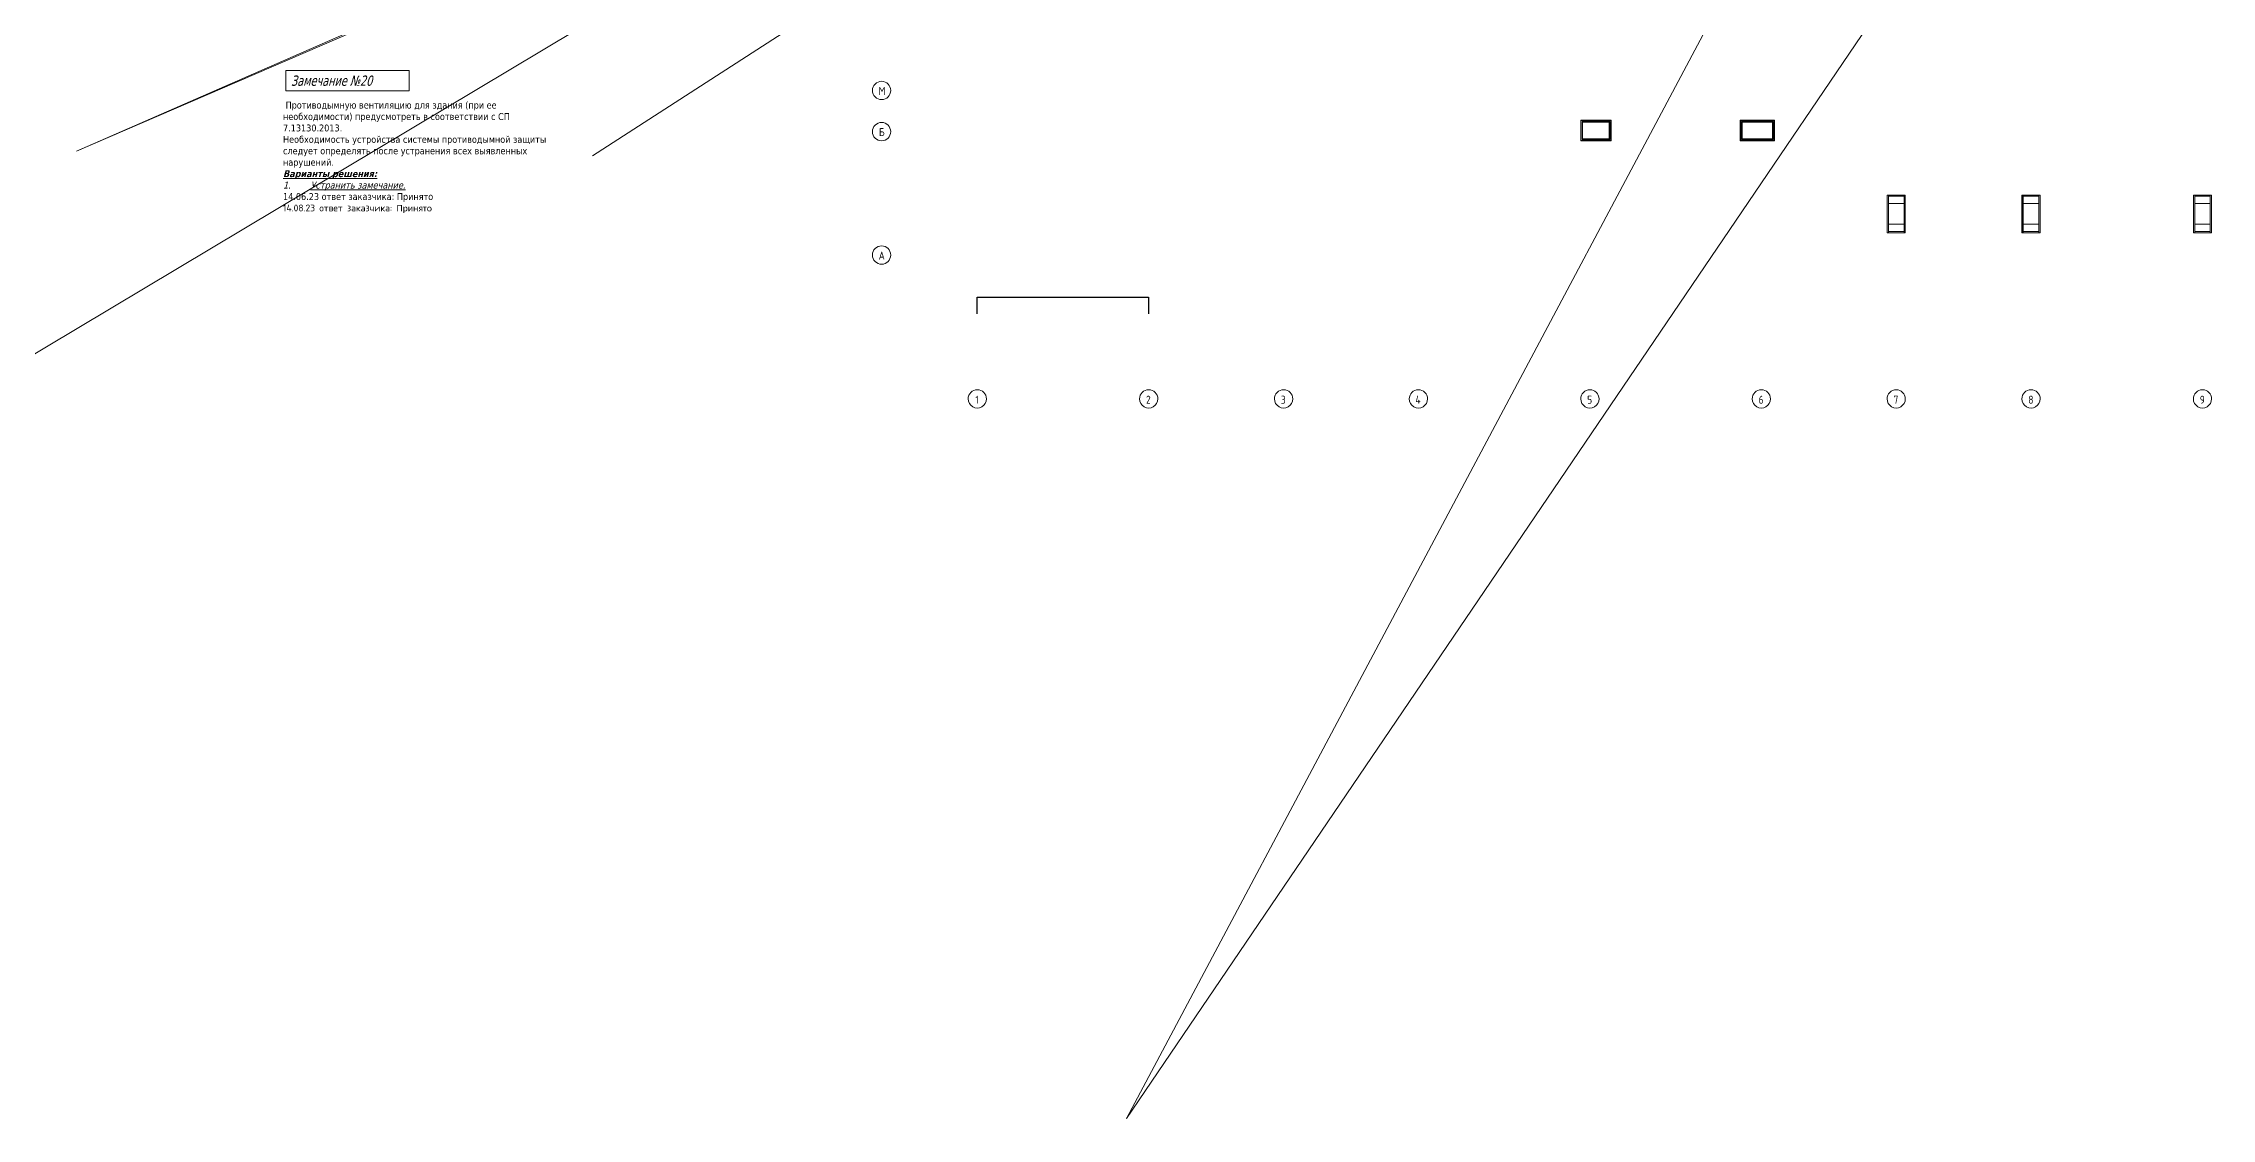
# Model space of a CAD drawing. Header units: millimetres. Extents: x -584918 to 2941280, y 3000189 to 4229862.
# Drawn here: x 126977 to 221832, y 3602450 to 3649491 of the extents above; entities that cross this region are included whole.
import ezdxf

# ---------------------------------------------------------------- set-up
doc = ezdxf.new("R2010")
doc.units = ezdxf.units.MM
doc.layers.get('Defpoints').update_dxf_attribs({"lineweight": 0})
for name, color, linetype, lineweight in [('Витраж', 7, 'Continuous', 0), ('Оси', 7, 'Continuous', 0), ('Стены', 7, 'Continuous', 0), ('Стены наружные', 7, 'Continuous', 0), ('Стены отделка', 7, 'Continuous', 0), ('Стены разрез', 7, 'Continuous', 0), ('Стены штриховка', 7, 'Continuous', 0), ('экспертиза ДУ', 1, 'Continuous', 0), ('экспертиза ДУ пояснения', 6, 'Continuous', 0)]:
    doc.layers.add(name, color=color, linetype=linetype, lineweight=lineweight)
doc.styles.add('GOST Common', font='', dxfattribs={"width": 0.9, "height": 700})
doc.styles.get("Standard").update_dxf_attribs({"font": 'arial.ttf'})
doc.styles.add('ЭКСПЕРТИЗА', font='tahoma.ttf')
doc.styles.get('GOST Common').set_extended_font_data('GOST Common')
doc.dimstyles.new('ISO-25', dxfattribs={"dimtxt": 2.5, "dimasz": 2.5, "dimexe": 1.25, "dimexo": 0.625, "dimtad": 1, "dimtxsty": 'Standard', "dimcen": 2.5, "dimadec": 0, "dimazin": 0, "dimtfac": 1, "dimtmove": 0, "dimatfit": 3, "dimfxl": 1, "dimarcsym": 0})
pattern_1 = [(45, (192051.36, 3643581.3), (-235.732, 235.732), []), (45, (192208.5, 3643581.3), (-235.732, 235.732), [])]

# ---------------------------------------------------------------- blocks, each defined once
blk = doc.blocks.new('Стены 28 - Стены 5-7694515-АР Этаж 01')
at = {"layer": 'Стены'}
for p, q in [((15639, -725), (15639, -777)), ((16323, -777), (16323, -725)), ((16323, -1102), (15639, -1102)), ((15639, -1999), (16323, -1999)), ((15639, -2324), (15639, -2376)), ((16323, -2376), (16323, -2324))]:
    blk.add_line(p, q, dxfattribs=at)
at = {"layer": 'Стены разрез'}
for p, q in [((16323, -725), (15639, -725)), ((15639, -777), (16323, -777)), ((16323, -2324), (15639, -2324)), ((15639, -2376), (16323, -2376))]:
    blk.add_line(p, q, dxfattribs=at)
blk = doc.blocks.new('Прямоугольный импост - 5х20 мм  _зазор керамогранита цоколя_-7684918-АР Этаж 01')
at = {"layer": 'Витраж'}
for p, q in [((-2.5, -10), (-2.5, 10)), ((-2.5, 10), (2.5, 10)), ((2.5, 10), (2.5, -10)), ((2.5, -10), (-2.5, -10))]:
    blk.add_line(p, q, dxfattribs=at)
blk = doc.blocks.new('Стены 2 - Стены 5-7956008-АР Этаж 01')
at = {"layer": 'Стены'}
for p, q in [((21539, -725), (21539, -777)), ((22223, -777), (22223, -725)), ((22223, -1102), (21539, -1102)), ((21539, -1999), (22223, -1999)), ((21539, -2324), (21539, -2376)), ((22223, -2376), (22223, -2324))]:
    blk.add_line(p, q, dxfattribs=at)
at = {"layer": 'Стены разрез'}
for p, q in [((22223, -725), (21539, -725)), ((21539, -777), (22223, -777)), ((22223, -2324), (21539, -2324)), ((21539, -2376), (22223, -2376))]:
    blk.add_line(p, q, dxfattribs=at)
blk = doc.blocks.new('Стены 29 - Стены 5-7956073-АР Этаж 01')
at = {"layer": 'Стены'}
for p, q in [((29039, -725), (29039, -777)), ((29723, -777), (29723, -725)), ((29723, -1102), (29039, -1102)), ((29039, -1999), (29723, -1999)), ((29039, -2324), (29039, -2376)), ((29723, -2376), (29723, -2324))]:
    blk.add_line(p, q, dxfattribs=at)
at = {"layer": 'Стены разрез'}
for p, q in [((29723, -725), (29039, -725)), ((29039, -777), (29723, -777)), ((29723, -2324), (29039, -2324)), ((29039, -2376), (29723, -2376))]:
    blk.add_line(p, q, dxfattribs=at)
blk = doc.blocks.new('Ось сетки - Круг_Ø8 мм-6577-АР Этаж 01')
at = {"layer": 'Оси'}
for start, end in [(360, 180), (180, 360)]:
    blk.add_arc((0, 0), 4, start, end, dxfattribs=at)
blk = doc.blocks.new('*D1165')
at = {"color": 0, "lineweight": -2, "transparency": 16777216}
for p, q in [((167832, 3637657), (167832, 3638391)), ((167835, 3638390), (175330, 3638390)), ((175332, 3637657), (175332, 3638391))]:
    blk.add_line(p, q, dxfattribs=at)
at = {"color": 0, "transparency": 16777216}
for points in [[(167835, 3638390), (167835, 3638390), (167832, 3638390)], [(175330, 3638390), (175330, 3638390), (175332, 3638390)]]:
    blk.add_solid(points, dxfattribs=at)
at = {"layer": 'Defpoints', "color": 0, "transparency": 16777216}
for p in [(175332, 3638390), (167832, 3637657), (175332, 3637657)]:
    blk.add_point(p, dxfattribs=at)
at = {"color": 0, "transparency": 16777216, "insert": (171582, 3638392), "char_height": 2.5, "attachment_point": 5}
blk.add_mtext('7500', dxfattribs=at)

msp = doc.modelspace()

# ---------------------------------------------------------------- hatches: boundary and pattern name
at = {"layer": 'Стены наружные'}
h = msp.add_hatch(dxfattribs=at)
h.set_pattern_fill('FP_6', color=256, style=0, pattern_type=2)
h.set_pattern_definition(pattern_1)
h.paths.add_polyline_path([(194232.26, 3645238.649), (194240.26, 3645238.649), (194240.26, 3646130.649), (194232.26, 3646130.649), (194232.26, 3645288.649)])
h = msp.add_hatch(dxfattribs=at)
h.set_pattern_fill('FP_6', color=256, style=0, pattern_type=2)
h.set_pattern_definition(pattern_1)
h.paths.add_polyline_path([(195549.26, 3646122.649), (195557.26, 3646122.649), (195557.26, 3646130.649), (194240.26, 3646130.649), (194240.26, 3646122.649), (195499.26, 3646122.649)])
h = msp.add_hatch(dxfattribs=at)
h.set_pattern_fill('FP_6', color=256, style=0, pattern_type=2)
h.set_pattern_definition(pattern_1)
h.paths.add_polyline_path([(195549.26, 3645238.649), (195557.26, 3645238.698), (195557.26, 3646122.649), (195549.26, 3646122.649), (195549.26, 3645288.649)])
h = msp.add_hatch(dxfattribs=at)
h.set_pattern_fill('FP_6', color=256, style=0, pattern_type=2)
h.set_pattern_definition(pattern_1)
h.paths.add_polyline_path([(201207.26, 3645238.649), (201215.26, 3645238.649), (201215.26, 3646130.649), (201207.26, 3646130.649), (201207.26, 3645288.649)])
h = msp.add_hatch(dxfattribs=at)
h.set_pattern_fill('FP_6', color=256, style=0, pattern_type=2)
h.set_pattern_definition(pattern_1)
h.paths.add_polyline_path([(202699.26, 3646122.649), (202707.26, 3646122.649), (202707.26, 3646130.649), (201215.26, 3646130.649), (201215.26, 3646122.649), (202649.26, 3646122.649)])
h = msp.add_hatch(dxfattribs=at)
h.set_pattern_fill('FP_6', color=256, style=0, pattern_type=2)
h.set_pattern_definition(pattern_1)
h.paths.add_polyline_path([(202699.26, 3645238.649), (202707.26, 3645238.692), (202707.26, 3646122.649), (202699.26, 3646122.649), (202699.26, 3645288.649)])
h = msp.add_hatch(dxfattribs=at)
h.set_pattern_fill('FP_6', color=256, style=0, pattern_type=2)
h.set_pattern_definition(pattern_1)
h.paths.add_polyline_path([(194240.26, 3645230.649), (195557.26, 3645230.649), (195557.26, 3645238.649), (194232.26, 3645238.649), (194232.26, 3645230.649)])
h = msp.add_hatch(dxfattribs=at)
h.set_pattern_fill('FP_6', color=256, style=0, pattern_type=2)
h.set_pattern_definition(pattern_1)
h.paths.add_polyline_path([(201215.26, 3645230.649), (202707.26, 3645230.649), (202707.26, 3645238.649), (201207.26, 3645238.649), (201207.26, 3645230.649)])

# ---------------------------------------------------------------- linework, layer by layer
at = {"layer": 'Стены'}
for p, q in [((194292.26, 3646070.649), (194902.26, 3646070.649)), ((194292.26, 3645905.649), (194292.26, 3646070.649)), ((194292.26, 3645905.649), (194312.26, 3645905.649)), ((194292.26, 3645290.649), (194292.26, 3645900.649)), ((194292.26, 3645900.649), (194312.26, 3645900.649)), ((194902.26, 3646050.649), (194312.26, 3646050.649)), ((194312.26, 3646050.649), (194312.26, 3645905.649)), ((194312.26, 3645900.649), (194312.26, 3645310.649)), ((194312.26, 3645310.649), (194882.26, 3645310.649)), ((194882.26, 3645290.649), (194882.26, 3645310.649)), ((194887.26, 3645310.649), (195477.26, 3645310.649)), ((194887.26, 3645290.649), (194887.26, 3645310.649)), ((194902.26, 3646070.649), (194902.26, 3646050.649)), ((194907.26, 3646070.649), (195497.26, 3646070.649)), ((194907.26, 3646070.649), (194907.26, 3646050.649)), ((195477.26, 3646050.649), (194907.26, 3646050.649)), ((195477.26, 3645460.649), (195477.26, 3646050.649)), ((195497.26, 3645460.649), (195477.26, 3645460.649)), ((195477.26, 3645310.649), (195477.26, 3645455.649)), ((195497.26, 3645455.649), (195477.26, 3645455.649)), ((195497.26, 3646070.649), (195497.26, 3645460.649)), ((195497.26, 3645455.649), (195497.26, 3645290.649)), ((201267.26, 3646070.649), (201877.26, 3646070.649)), ((201267.26, 3645905.649), (201267.26, 3646070.649)), ((201267.26, 3645905.649), (201287.26, 3645905.649)), ((201267.26, 3645290.649), (201267.26, 3645900.649)), ((201267.26, 3645900.649), (201287.26, 3645900.649)), ((201877.26, 3646050.649), (201287.26, 3646050.649)), ((201287.26, 3646050.649), (201287.26, 3645905.649)), ((201287.26, 3645900.649), (201287.26, 3645310.649)), ((201287.26, 3645310.649), (201427.26, 3645310.649)), ((201427.26, 3645290.649), (201427.26, 3645310.649)), ((201432.26, 3645310.649), (202032.26, 3645310.649)), ((201432.26, 3645290.649), (201432.26, 3645310.649)), ((201877.26, 3646070.649), (201877.26, 3646050.649)), ((201882.26, 3646070.649), (202482.26, 3646070.649)), ((201882.26, 3646070.649), (201882.26, 3646050.649)), ((202482.26, 3646050.649), (201882.26, 3646050.649)), ((202032.26, 3645290.649), (202032.26, 3645310.649)), ((202037.26, 3645310.649), (202627.26, 3645310.649)), ((202037.26, 3645290.649), (202037.26, 3645310.649)), ((202482.26, 3646070.649), (202482.26, 3646050.649)), ((202487.26, 3646070.649), (202647.26, 3646070.649)), ((202487.26, 3646070.649), (202487.26, 3646050.649)), ((202627.26, 3646050.649), (202487.26, 3646050.649)), ((202627.26, 3645460.649), (202627.26, 3646050.649)), ((202647.26, 3645460.649), (202627.26, 3645460.649)), ((202627.26, 3645310.649), (202627.26, 3645455.649)), ((202647.26, 3645455.649), (202627.26, 3645455.649)), ((202647.26, 3646070.649), (202647.26, 3645460.649)), ((202647.26, 3645455.649), (202647.26, 3645290.649)), ((194882.26, 3645290.649), (194292.26, 3645290.649)), ((195497.26, 3645290.649), (194887.26, 3645290.649)), ((201427.26, 3645290.649), (201267.26, 3645290.649)), ((202032.26, 3645290.649), (201432.26, 3645290.649)), ((202647.26, 3645290.649), (202037.26, 3645290.649))]:
    msp.add_line(p, q, dxfattribs=at)
at = {"layer": 'Стены отделка'}
for p, q in [((194232.26, 3646130.649), (194232.26, 3645230.649)), ((195557.26, 3646130.649), (194232.26, 3646130.649)), ((194290.26, 3645288.649), (194290.26, 3646072.649)), ((194290.26, 3646072.649), (195499.26, 3646072.649)), ((195499.26, 3646072.649), (195499.26, 3645288.649)), ((195557.26, 3645230.649), (195557.26, 3646130.649)), ((201207.26, 3646130.649), (201207.26, 3645230.649)), ((202707.26, 3646130.649), (201207.26, 3646130.649)), ((201265.26, 3645288.649), (201265.26, 3646072.649)), ((201265.26, 3646072.649), (202649.26, 3646072.649)), ((202649.26, 3646072.649), (202649.26, 3645288.649)), ((202707.26, 3645230.649), (202707.26, 3646130.649)), ((194232.26, 3645230.649), (195557.26, 3645230.649)), ((195499.26, 3645288.649), (194290.26, 3645288.649)), ((201207.26, 3645230.649), (202707.26, 3645230.649)), ((202649.26, 3645288.649), (201265.26, 3645288.649)), ((207690.26, 3642856.073), (207632.26, 3642856.073)), ((207632.26, 3642856.073), (207632.26, 3641205.225)), ((207690.26, 3641257.031), (207690.26, 3642804.267)), ((208432.26, 3642856.073), (208374.26, 3642856.073)), ((208374.26, 3642804.267), (208374.26, 3641257.031)), ((208432.26, 3641205.225), (208432.26, 3642856.073)), ((213590.26, 3642856.073), (213532.26, 3642856.073)), ((213532.26, 3642856.073), (213532.26, 3641205.225)), ((213590.26, 3641257.031), (213590.26, 3642804.267)), ((214332.26, 3642856.073), (214274.26, 3642856.073)), ((214274.26, 3642804.267), (214274.26, 3641257.031)), ((214332.26, 3641205.225), (214332.26, 3642856.073)), ((221090.26, 3642856.073), (221032.26, 3642856.073)), ((221032.26, 3642856.073), (221032.26, 3641205.225)), ((221090.26, 3641257.031), (221090.26, 3642804.267)), ((221832.26, 3642856.073), (221774.26, 3642856.073)), ((221774.26, 3642804.267), (221774.26, 3641257.031)), ((221832.26, 3641205.225), (221832.26, 3642856.073)), ((207632.26, 3641205.225), (207690.26, 3641205.225)), ((208374.26, 3641205.225), (208432.26, 3641205.225)), ((213532.26, 3641205.225), (213590.26, 3641205.225)), ((214274.26, 3641205.225), (214332.26, 3641205.225)), ((221032.26, 3641205.225), (221090.26, 3641205.225)), ((221774.26, 3641205.225), (221832.26, 3641205.225))]:
    msp.add_line(p, q, dxfattribs=at)
at = {"layer": 'Стены штриховка'}
for p, q in [((194240.26, 3646122.649), (194240.26, 3645238.649)), ((195549.26, 3646122.649), (194240.26, 3646122.649)), ((195549.26, 3645238.649), (195549.26, 3646122.649)), ((201215.26, 3646122.649), (201215.26, 3645238.649)), ((202699.26, 3646122.649), (201215.26, 3646122.649)), ((202699.26, 3645238.649), (202699.26, 3646122.649)), ((195549.26, 3645238.649), (194240.26, 3645238.649)), ((202699.26, 3645238.649), (201215.26, 3645238.649)), ((207640.26, 3642856.073), (207640.26, 3641205.225)), ((207690.26, 3642804.267), (207690.26, 3642856.073)), ((208374.26, 3642856.073), (208374.26, 3642804.267)), ((208424.26, 3642856.073), (208424.26, 3641205.225)), ((213540.26, 3642856.073), (213540.26, 3641205.225)), ((213590.26, 3642804.267), (213590.26, 3642856.073)), ((214274.26, 3642856.073), (214274.26, 3642804.267)), ((214324.26, 3642856.073), (214324.26, 3641205.225)), ((221040.26, 3642856.073), (221040.26, 3641205.225)), ((221090.26, 3642804.267), (221090.26, 3642856.073)), ((221774.26, 3642856.073), (221774.26, 3642804.267)), ((221824.26, 3642856.073), (221824.26, 3641205.225)), ((207690.26, 3641205.225), (207690.26, 3641257.031)), ((208374.26, 3641257.031), (208374.26, 3641205.225)), ((213590.26, 3641205.225), (213590.26, 3641257.031)), ((214274.26, 3641257.031), (214274.26, 3641205.225)), ((221090.26, 3641205.225), (221090.26, 3641257.031)), ((221774.26, 3641257.031), (221774.26, 3641205.225))]:
    msp.add_line(p, q, dxfattribs=at)
at = {"layer": 'экспертиза ДУ'}
for points in [[(118317.279, 3630968.128), (188059.209, 3672669.268)], [(187297.279, 3670188.128), (128427.279, 3644768.128), (186337.279, 3670088.128)]]:
    msp.add_lwpolyline(points, dxfattribs=at)
at = {"layer": 'экспертиза ДУ пояснения'}
for q in [(207439.236, 3664631.055), (215072.057, 3662447.538)]:
    msp.add_line((174359.158, 3602449.563), q, dxfattribs=at)
msp.add_lwpolyline([(151001.146, 3644572.53), (167434.359, 3655180.649)], dxfattribs=at)
at = {"layer": 'экспертиза ДУ пояснения', "lineweight": 0}
msp.add_lwpolyline([(137582.494, 3648309.649), (142982.494, 3648309.649), (142982.494, 3647409.649), (137582.494, 3647409.649), (137582.494, 3648309.649)], dxfattribs=at)

# ---------------------------------------------------------------- block references
at = {"layer": 'Витраж', "extrusion": (0, 0, -1)}
for p, rotation in [((-194302.26, 3645903.149), 90), ((-194904.76, 3646060.649), 180), ((-195487.26, 3645458.149), 270), ((-201277.26, 3645903.149), 90), ((-201879.76, 3646060.649), 180), ((-202484.76, 3646060.649), 180), ((-202637.26, 3645458.149), 270)]:
    msp.add_blockref('Прямоугольный импост - 5х20 мм  _зазор керамогранита цоколя_-7684918-АР Этаж 01', p, dxfattribs=dict(at, rotation=rotation))
for p in [(-194884.76, 3645300.649), (-201429.76, 3645300.649), (-202034.76, 3645300.649)]:
    msp.add_blockref('Прямоугольный импост - 5х20 мм  _зазор керамогранита цоколя_-7684918-АР Этаж 01', p, dxfattribs=at)
at = {"layer": 'Оси', "xscale": 99.99999999999993, "yscale": 99.99999999999993, "zscale": 99.99999999999993}
for p, rotation in [((163645.369, 3647430.649), 269.9999999999994), ((163645.369, 3645630.649), 269.9999999999994), ((163645.369, 3640230.649), 269.9999999999994), ((167832.26, 3633939.002), 180), ((175332.26, 3633939.002), 180), ((181232.26, 3633939.002), 180), ((187132.26, 3633939.002), 180), ((194632.26, 3633939.002), 180), ((202132.26, 3633939.002), 180), ((208032.26, 3633939.002), 180), ((213932.26, 3633939.002), 180), ((221432.26, 3633939.002), 180)]:
    msp.add_blockref('Ось сетки - Круг_Ø8 мм-6577-АР Этаж 01', p, dxfattribs=dict(at, rotation=rotation))
at = {"layer": 'Стены'}
for name in ['Стены 28 - Стены 5-7694515-АР Этаж 01', 'Стены 2 - Стены 5-7956008-АР Этаж 01', 'Стены 29 - Стены 5-7956073-АР Этаж 01']:
    msp.add_blockref(name, (192051.361, 3643581.316), dxfattribs=at)

# ---------------------------------------------------------------- texts
at = {"layer": 'Оси', "char_height": 350, "attachment_point": 1, "style": 'GOST Common'}
for s, insert, width in [('\\fGOST Common|b0|i0|c204|p34|;\\W.9;М', (163517.196, 3647583.236), 346.329), ('\\fGOST Common|b0|i0|c204|p34|;\\W.9;Б', (163532.046, 3645783.236), 310.25306), ('\\fGOST Common|b0|i0|c204|p34|;\\W.9;А', (163517.196, 3640383.236), 346.329), ('\\fGOST Common|b0|i0|c204|p34|;\\W.9;1', (167749.391, 3634076.282), 187.59487), ('\\fGOST Common|b0|i0|c204|p34|;\\W.9;2', (175213.841, 3634076.282), 274.17712), ('\\fGOST Common|b0|i0|c204|p34|;\\W.9;3', (181116.541, 3634076.282), 266.96194), ('\\fGOST Common|b0|i0|c204|p34|;\\W.9;4', (186998.991, 3634076.282), 310.25306), ('\\fGOST Common|b0|i0|c204|p34|;\\W.9;5', (194513.841, 3634076.282), 274.17712), ('\\fGOST Common|b0|i0|c204|p34|;\\W.9;6', (202013.841, 3634076.282), 274.17712), ('\\fGOST Common|b0|i0|c204|p34|;\\W.9;7', (207913.841, 3634076.282), 274.17712), ('\\fGOST Common|b0|i0|c204|p34|;\\W.9;8', (213813.841, 3634076.282), 274.17712), ('\\fGOST Common|b0|i0|c204|p34|;\\W.9;9', (221313.841, 3634076.282), 274.17712)]:
    msp.add_mtext(s, dxfattribs=dict(at, insert=insert, width=width))
at = {"layer": 'экспертиза ДУ пояснения', "lineweight": 0, "style": 'ЭКСПЕРТИЗА', "oblique": 14.99997778, "width": 0.8}
msp.add_text('Замечание №20', height=450, dxfattribs=at).set_placement((137807.494, 3647634.649))
at = {"layer": 'экспертиза ДУ пояснения', "lineweight": 0, "ltscale": 100, "insert": (137461.095, 3646940.371), "char_height": 300, "width": 12247.40239, "attachment_point": 1, "style": 'ЭКСПЕРТИЗА'}
msp.add_mtext(' Противодымную вентиляцию для здания (при ее необходимости) предусмотреть в соответствии с СП 7.13130.2013.^JНеобходимость устройства системы противодымной защиты следует определять после устранения всех выявленных нарушений.\\P{\\fTahoma|b1|i1|c204|p34;\\L\\C6;Варианты решения:\\fTahoma|b0|i0|c204|p34;\\l\\P\\fTahoma|b0|i1|c204|p34;1.^I\\LУстранить замечание.\\P\\fTahoma|b0|i0|c204|p34;\\l\\C4;14.06.23 ответ заказчика: Принято \\P\\fISOCPEUR|b0|i0|c204|p34;14.08.23 ответ заказчика: \\fCalibri|b0|i0|c204|p34;\\H0.91667x;Принято }', dxfattribs=at)

# ---------------------------------------------------------------- dimensions: what is measured, and where the dimension line sits
dim = msp.add_aligned_dim(p1=(167832.26, 3637656.774), p2=(175332.26, 3637656.774), distance=733.295, dimstyle='ISO-25')
dim.commit()
dim.dimension.update_dxf_attribs({"geometry": '*D1165', "text_midpoint": (171582.26, 3638391.971)})

doc.saveas('drawing.dxf')
